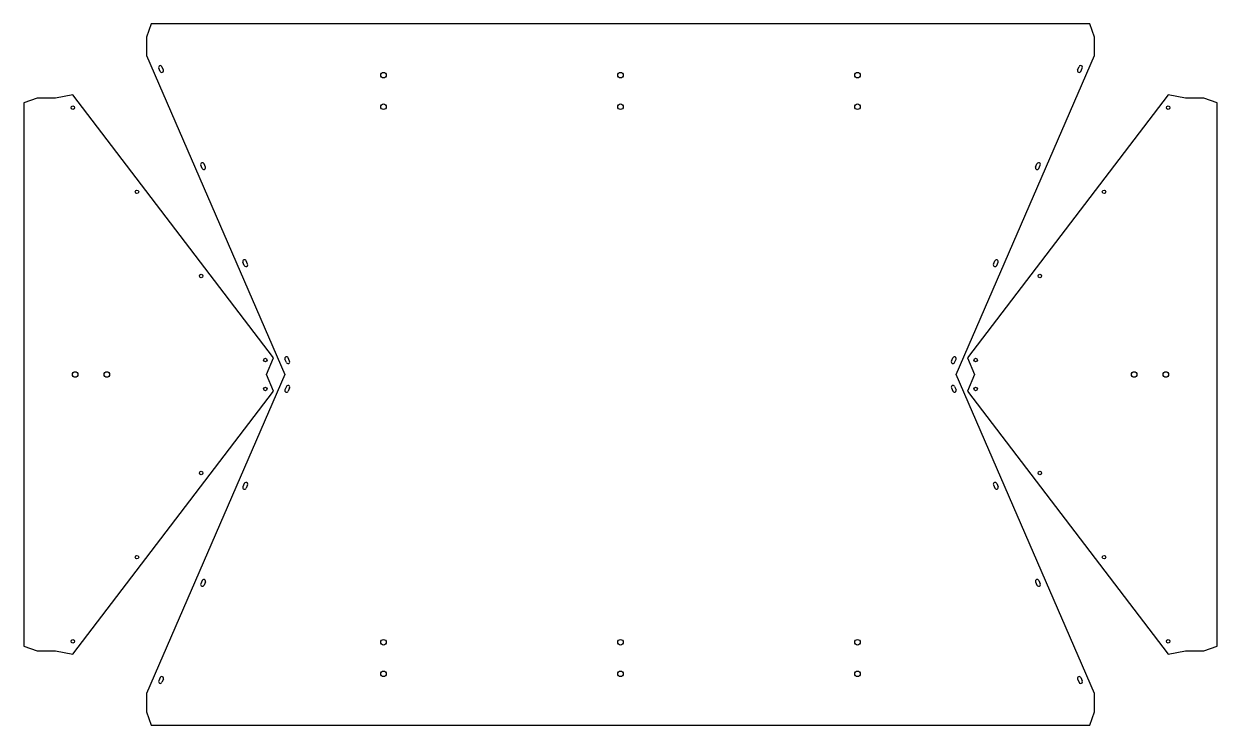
# Model space of a CAD drawing. Header units: millimetres. Extents: x -155 to 1355, y -444 to 444.
import ezdxf

# ---------------------------------------------------------------- set-up
doc = ezdxf.new("R2010")
doc.units = ezdxf.units.MM

msp = doc.modelspace()

# ---------------------------------------------------------------- linework, layer by layer
for p, q in [((6, 444.1492), (0, 427.1492)), ((1194, 444.1492), (6, 444.1492)), ((1200, 427.1492), (1194, 444.1492)), ((0, 427.1492), (0, 404.1492)), ((1200, 404.1492), (1200, 427.1492)), ((0, 404.1492), (175.1098, 0)), ((1024.8902, 0), (1200, 404.1492)), ((17.181, 383.9895), (15.392, 388.1186)), ((21.3101, 385.7785), (19.521, 389.9076)), ((1178.6899, 385.7785), (1180.479, 389.9076)), ((1182.819, 383.9895), (1184.608, 388.1186)), ((-138.3109, 350.2165), (-155.3109, 344.2165)), ((-115.3109, 350.2165), (-138.3109, 350.2165)), ((-93.1393, 354.126), (-115.3109, 350.2165)), ((160.7268, 21.2755), (-93.1393, 354.126)), ((1293.1393, 354.126), (1039.2732, 21.2755)), ((1315.3109, 350.2165), (1293.1393, 354.126)), ((1338.3109, 350.2165), (1315.3109, 350.2165)), ((1355.3109, 344.2165), (1338.3109, 350.2165)), ((-155.3109, 344.2165), (-155.3109, -344.2165)), ((1355.3109, -344.2165), (1355.3109, 344.2165)), ((70.4549, 261.0346), (68.6658, 265.1637)), ((74.584, 262.8237), (72.7949, 266.9528)), ((1125.416, 262.8237), (1127.2051, 266.9528)), ((1129.5451, 261.0346), (1131.3342, 265.1637)), ((123.7288, 138.0798), (121.9397, 142.2089)), ((127.8578, 139.8688), (126.0688, 143.9979)), ((1072.1422, 139.8688), (1073.9312, 143.9979)), ((1076.2712, 138.0798), (1078.0603, 142.2089)), ((151.8004, 0), (160.7268, 21.2755)), ((177.0026, 15.1249), (175.2136, 19.254)), ((181.1317, 16.914), (179.3427, 21.0431)), ((1018.8683, 16.914), (1020.6573, 21.0431)), ((1022.9974, 15.1249), (1024.7864, 19.254)), ((1039.2732, 21.2755), (1048.1996, 0)), ((175.1098, 0), (0, -404.1492)), ((160.7268, -21.2755), (151.8004, 0)), ((1200, -404.1492), (1024.8902, 0)), ((1048.1996, 0), (1039.2732, -21.2755)), ((-93.1393, -354.126), (160.7268, -21.2755)), ((177.0026, -15.1249), (175.2136, -19.254)), ((181.1317, -16.914), (179.3427, -21.0431)), ((1018.8683, -16.914), (1020.6573, -21.0431)), ((1022.9974, -15.1249), (1024.7864, -19.254)), ((1039.2732, -21.2755), (1293.1393, -354.126)), ((123.7288, -138.0798), (121.9397, -142.2089)), ((127.8578, -139.8688), (126.0688, -143.9979)), ((1072.1422, -139.8688), (1073.9312, -143.9979)), ((1076.2712, -138.0798), (1078.0603, -142.2089)), ((70.4549, -261.0346), (68.6658, -265.1637)), ((74.584, -262.8237), (72.7949, -266.9528)), ((1125.416, -262.8237), (1127.2051, -266.9528)), ((1129.5451, -261.0346), (1131.3342, -265.1637)), ((-155.3109, -344.2165), (-138.3109, -350.2165)), ((1338.3109, -350.2165), (1355.3109, -344.2165)), ((-138.3109, -350.2165), (-115.3109, -350.2165)), ((-115.3109, -350.2165), (-93.1393, -354.126)), ((1293.1393, -354.126), (1315.3109, -350.2165)), ((1315.3109, -350.2165), (1338.3109, -350.2165)), ((17.181, -383.9895), (15.392, -388.1186)), ((21.3101, -385.7785), (19.521, -389.9076)), ((1178.6899, -385.7785), (1180.479, -389.9076)), ((1182.819, -383.9895), (1184.608, -388.1186)), ((0, -404.1492), (0, -427.1492)), ((1200, -427.1492), (1200, -404.1492)), ((0, -427.1492), (6, -444.1492)), ((1194, -444.1492), (1200, -427.1492)), ((6, -444.1492), (1194, -444.1492))]:
    msp.add_line(p, q)
for centre, radius in [((300, 379.1492), 3.5), ((600, 379.1492), 3.5), ((900, 379.1492), 3.5), ((-93.3637, 337.9305), 2.25), ((300, 339.1492), 3.5), ((600, 339.1492), 3.5), ((900, 339.1492), 3.5), ((1293.3637, 337.9305), 2.25), ((-12.1001, 231.3837), 2.25), ((1212.1001, 231.3837), 2.25), ((69.1635, 124.8369), 2.25), ((1130.8365, 124.8369), 2.25), ((150.4271, 18.2901), 2.25), ((1049.5729, 18.2901), 2.25), ((-90.3109, 0), 3.5), ((-50.3109, 0), 3.5), ((1250.3109, 0), 3.5), ((1290.3109, 0), 3.5), ((150.4271, -18.2901), 2.25), ((1049.5729, -18.2901), 2.25), ((69.1635, -124.8369), 2.25), ((1130.8365, -124.8369), 2.25), ((-12.1001, -231.3837), 2.25), ((1212.1001, -231.3837), 2.25), ((-93.3637, -337.9305), 2.25), ((300, -339.1492), 3.5), ((600, -339.1492), 3.5), ((900, -339.1492), 3.5), ((1293.3637, -337.9305), 2.25), ((300, -379.1492), 3.5), ((600, -379.1492), 3.5), ((900, -379.1492), 3.5)]:
    msp.add_circle(centre, radius)
for centre, start, end in [((17.4565, 389.0131), 23.4261, 203.4261), ((19.2455, 384.884), 203.4261, 23.4261), ((1180.7545, 384.884), 156.5739, 336.5739), ((1182.5435, 389.0131), 336.5739, 156.5739), ((70.7304, 266.0582), 23.4261, 203.4261), ((72.5194, 261.9291), 203.4261, 23.4261), ((1127.4806, 261.9291), 156.5739, 336.5739), ((1129.2696, 266.0582), 336.5739, 156.5739), ((124.0042, 143.1034), 23.4261, 203.4261), ((125.7933, 138.9743), 203.4261, 23.4261), ((1074.2067, 138.9743), 156.5739, 336.5739), ((1075.9958, 143.1034), 336.5739, 156.5739), ((177.2781, 20.1485), 23.4261, 203.4261), ((179.0672, 16.0195), 203.4261, 23.4261), ((1020.9328, 16.0195), 156.5739, 336.5739), ((1022.7219, 20.1485), 336.5739, 156.5739), ((179.0672, -16.0195), 336.5739, 156.5739), ((1020.9328, -16.0195), 23.4261, 203.4261), ((177.2781, -20.1485), 156.5739, 336.5739), ((1022.7219, -20.1485), 203.4261, 23.4261), ((124.0042, -143.1034), 156.5739, 336.5739), ((125.7933, -138.9743), 336.5739, 156.5739), ((1074.2067, -138.9743), 23.4261, 203.4261), ((1075.9958, -143.1034), 203.4261, 23.4261), ((70.7304, -266.0582), 156.5739, 336.5739), ((72.5194, -261.9291), 336.5739, 156.5739), ((1127.4806, -261.9291), 23.4261, 203.4261), ((1129.2696, -266.0582), 203.4261, 23.4261), ((17.4565, -389.0131), 156.5739, 336.5739), ((19.2455, -384.884), 336.5739, 156.5739), ((1180.7545, -384.884), 23.4261, 203.4261), ((1182.5435, -389.0131), 203.4261, 23.4261)]:
    msp.add_arc(centre, 2.25, start, end)

doc.saveas('drawing.dxf')
